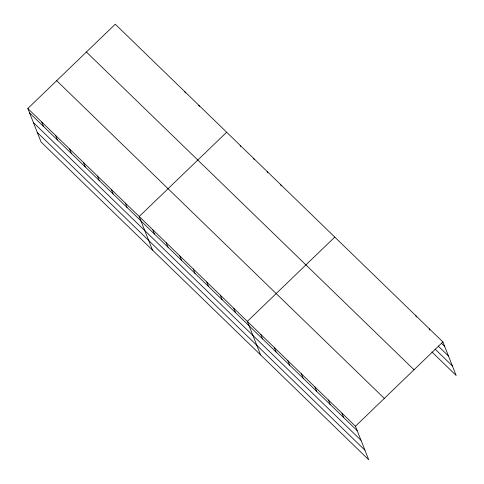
<?xml version="1.0" encoding="UTF-8"?>
<svg xmlns="http://www.w3.org/2000/svg" width="484" height="484" viewBox="0 0 484 484"><rect width="100%" height="100%" fill="white"/><g stroke="black" fill="none" stroke-linecap="round" stroke-linejoin="round"><path stroke-width="0.73" d="M27.818 108.501L355.45 426.235L368.741 459.8L41.11 142.066L27.818 108.501L115.259 24.2L442.89 341.934L456.182 375.499L431.855 351.91M226.657 132.229L139.21 216.529L152.502 250.095M334.777 237.081L247.33 321.382L260.622 354.947M355.45 426.235L442.89 341.934M441.408 343.223L444.651 346.369M438.183 346.018L448.456 355.982M435.08 349.109L452.377 365.886M86.406 52.018L414.038 369.752M56.67 80.683L384.308 398.411M29.572 112.935L357.204 430.669M33.378 122.549L361.01 440.283M37.298 132.453L364.936 450.187M429.381 328.824L429.877 330.094M415.865 315.719L416.367 316.99M280.714 184.652L281.216 185.923M267.198 171.548L267.7 172.818M253.683 158.443L254.185 159.708M240.167 145.333L240.669 146.604M341.934 413.124L343.688 417.559M328.418 400.02L330.179 404.455M314.902 386.916L316.663 391.35M198.809 105.222L199.305 106.492M301.393 373.805L303.147 378.24M184.882 91.718L185.384 92.982M287.877 360.701L289.632 365.136M274.361 347.597L276.116 352.031M260.846 334.486L262.6 338.921M233.814 308.272L235.575 312.712M220.299 295.167L222.059 299.602M206.789 282.063L208.543 286.498M193.273 268.953L195.028 273.393M179.758 255.848L181.512 260.283M166.242 242.744L167.996 247.179M152.726 229.634L154.481 234.068M125.289 203.026L127.044 207.461M111.362 189.522L113.117 193.957M97.441 176.019L99.196 180.453M83.514 162.515L85.269 166.95M69.593 149.012L71.348 153.446M55.666 135.508L57.421 139.943M41.739 122.004L43.5 126.439"/></g></svg>
